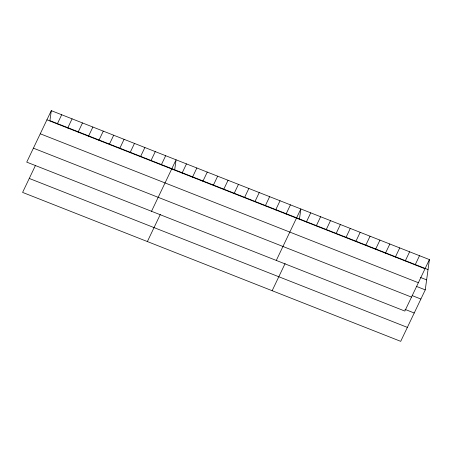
<?xml version="1.0" encoding="UTF-8"?>
<svg xmlns="http://www.w3.org/2000/svg" width="452" height="452" viewBox="0 0 452 452"><rect width="100%" height="100%" fill="white"/><g stroke="black" fill="none" stroke-linecap="round" stroke-linejoin="round"><path stroke-width="0.68" d="M35.55 165.262L22.6 192.411L400.704 341.345L425.259 289.868L429.4 259.589L51.296 110.655L49.929 120.644L428.033 269.584M174.704 169.794L176.071 159.805L151.516 211.282M299.478 218.943L300.846 208.954L276.291 260.431M51.296 110.655L26.741 162.132L404.845 311.072L429.4 259.589M57.319 123.921L61.692 114.751M67.715 128.012L72.088 118.842M78.117 132.108L82.49 122.938M88.513 136.205L92.886 127.035M98.909 140.301L103.282 131.131M109.311 144.397L113.684 135.227M119.707 148.493L124.08 139.323M130.103 152.59L134.476 143.42M140.504 156.686L144.877 147.516M150.9 160.782L155.273 151.612M161.296 164.878L165.669 155.708M147.375 241.56L160.324 214.412M182.094 173.071L186.467 163.901M192.49 177.161L196.863 167.991M202.892 181.258L207.265 172.088M213.287 185.354L217.661 176.184M223.683 189.45L228.057 180.28M234.085 193.546L238.458 184.376M244.481 197.643L248.854 188.473M254.877 201.739L259.25 192.569M265.279 205.835L269.652 196.665M275.675 209.931L280.048 200.761M286.071 214.028L290.444 204.858M272.149 290.709L285.099 263.561M306.36 222.017L310.733 212.847M316.247 225.91L320.621 216.74M326.135 229.808L330.514 220.638M336.028 233.701L340.401 224.531M345.916 237.599L350.289 228.429M355.803 241.492L360.176 232.322M365.691 245.391L370.069 236.221M375.584 249.284L379.957 240.114M385.471 253.176L389.844 244.007M395.359 257.075L399.732 247.905M405.246 260.968L409.625 251.798M415.139 264.866L419.512 255.696M46.923 119.825L425.027 268.759M420.445 277.443L426.626 279.878M40.262 133.786L418.366 282.72M416.608 286.461L425.259 289.868M412.235 295.631L420.885 299.038M33.403 148.171L411.506 297.105M404.952 309.349L414.224 312.999M29.261 178.45L407.365 327.384"/></g></svg>
